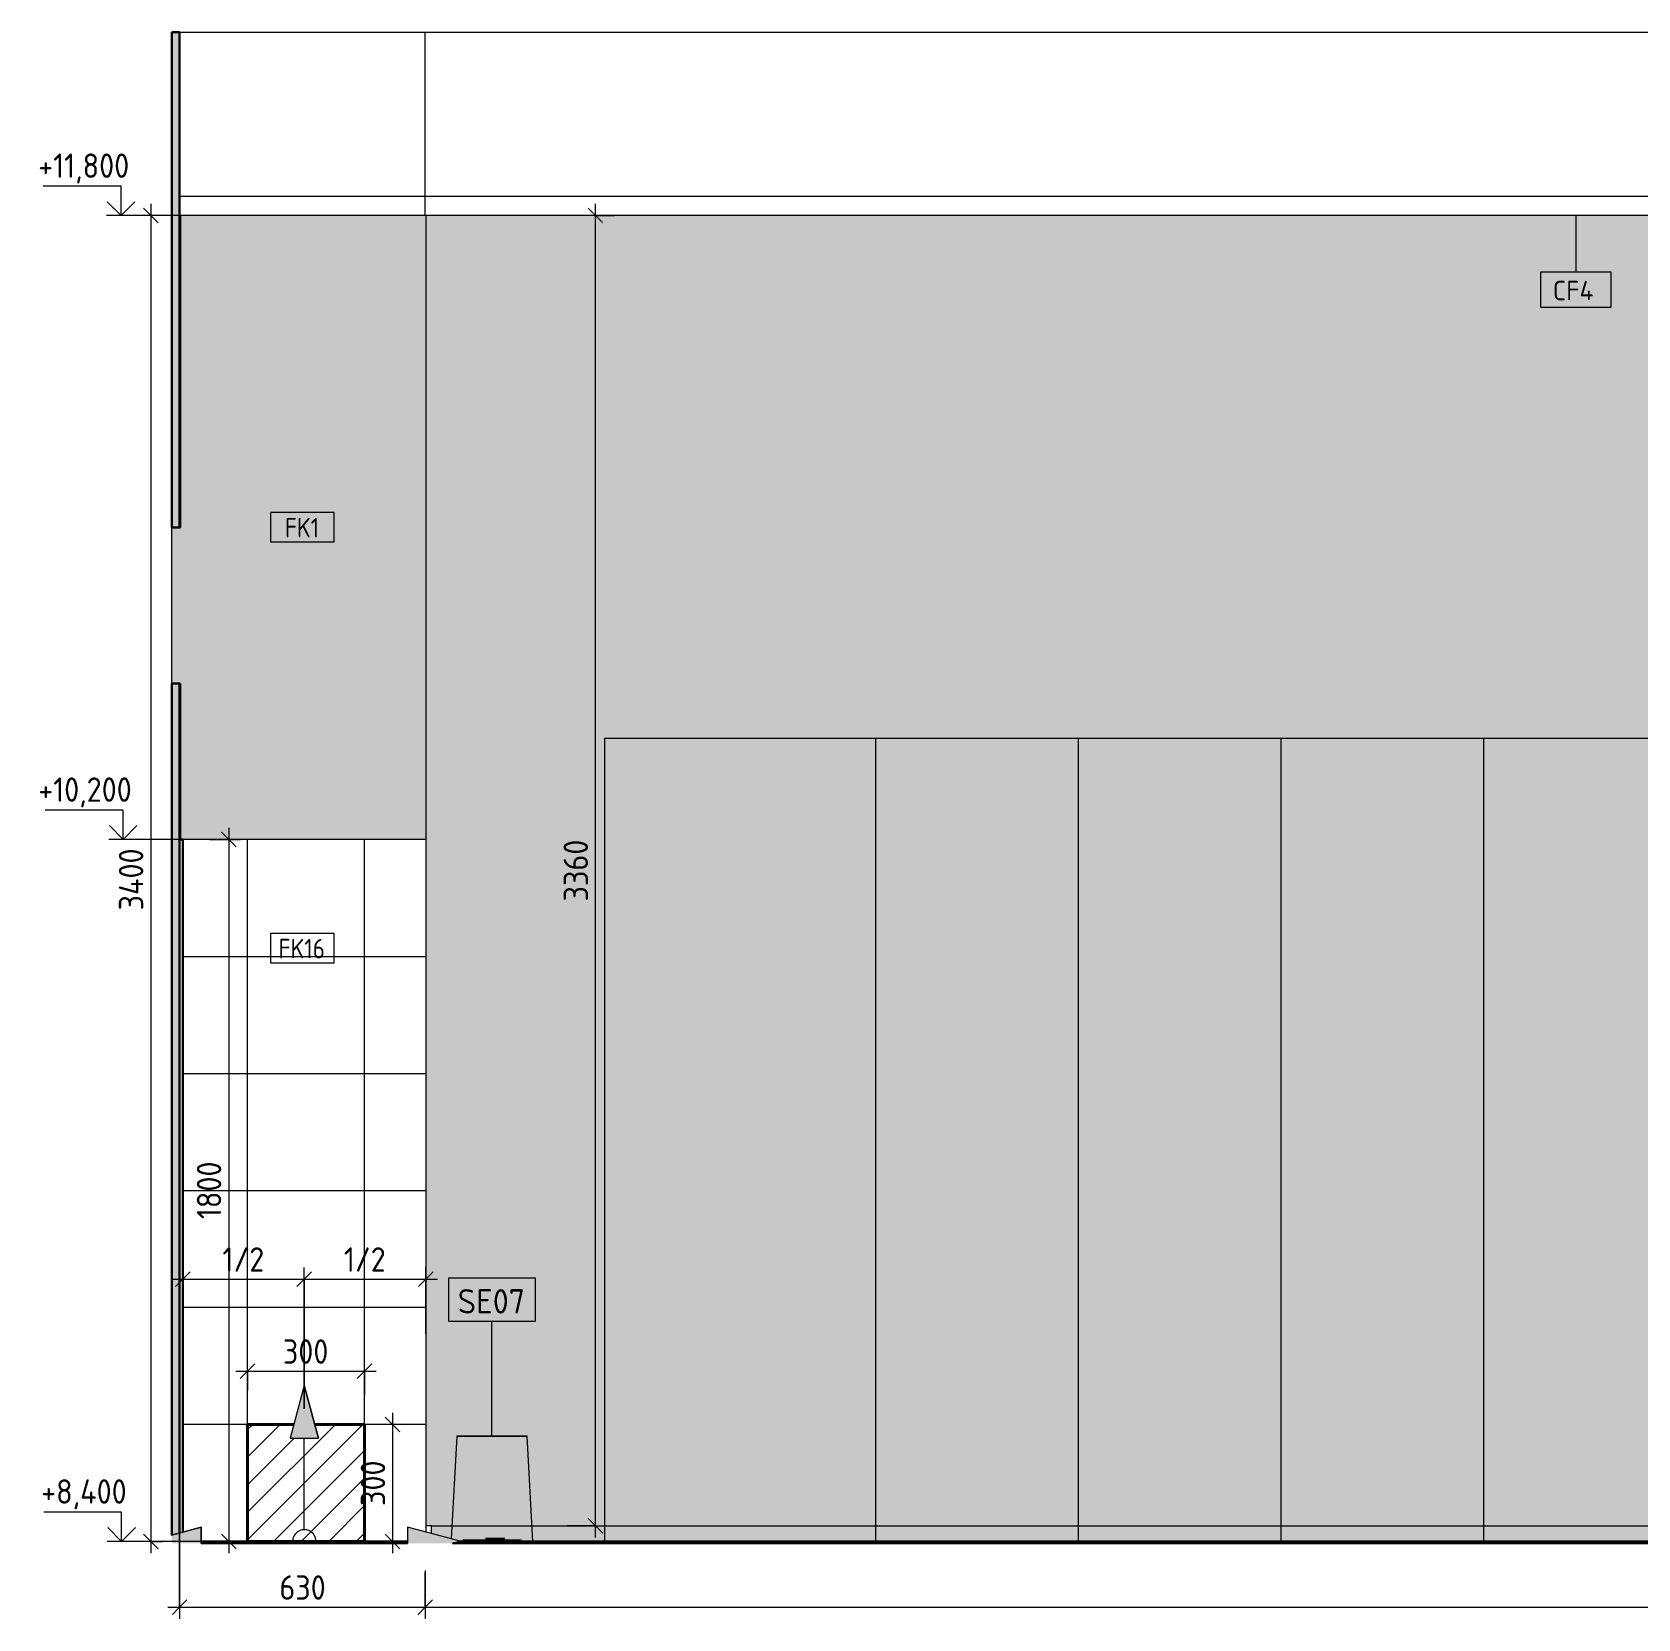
# Model space of a CAD drawing. Header units: millimetres. Extents: x 1401 to 56953, y -2645 to 12445.
# Drawn here: x 24298 to 28416, y 8201 to 12270 of the extents above; entities that cross this region are included whole.
import ezdxf

# ---------------------------------------------------------------- set-up
doc = ezdxf.new("R2010")
doc.units = ezdxf.units.MM
for name, color, linetype, lineweight in [('A-ANNO-DIMS', 7, 'Continuous', 9), ('A-ANNO-DIMS-25', 7, 'Continuous', 9), ('A-CLNG-IDEN', 7, 'Continuous', 9), ('A-DETL', 7, 'Continuous', 9), ('A-DETL-2', 7, 'Continuous', 40), ('A-DETL-GENF', 7, 'Continuous', 9), ('A-FLOR', 7, 'Continuous', 9), ('A-GENM', 7, 'Continuous', 9), ('A-WALL-IDEN', 7, 'Continuous', 9), ('A-WALL-PATT', 7, 'Continuous', 9), ('G-ANNO-DIMS', 7, 'Continuous', 9), ('G-ANNO-DIMS-1', 7, 'Continuous', 20), ('I-WALL', 7, 'Continuous', 9), ('P-SANR-FIXT', 7, 'Continuous', 9), ('P-SANR-FIXT-IDEN', 7, 'Continuous', 9)]:
    doc.layers.add(name, color=color, linetype=linetype, lineweight=lineweight)
for name, color, linetype, lineweight, true_color in [('A-DETL-GENF-2', 7, 'Continuous', 9, 0xe0e0e0), ('A-FLOR-FNSH-1', 7, 'Continuous', 30, 0x3c3c3c), ('A-WALL-4', 7, 'Continuous', 30, 0x3c3c3c), ('A-WALL-FNSH-3', 7, 'Continuous', 30, 0x3c3c3c), ('I-FURN-10', 7, 'Continuous', 9, 0xc0c0c0), ('I-WALL-1', 7, 'Continuous', 9, 0x787878)]:
    doc.layers.add(name, color=color, linetype=linetype, lineweight=lineweight, true_color=true_color)
doc.layers.add('I-FURN-15', color=7, linetype='Continuous', lineweight=9, true_color=0x7f7f7f, transparency=0.7)
doc.layers.add('P-SANR-FIXT-2', color=7, linetype='Continuous', lineweight=9, transparency=0.7)
doc.styles.add('GOST Common_1', font='GOST_Common.ttf', dxfattribs={"height": 50})
doc.styles.add('GOST Common_2', font='GOST_Common.ttf', dxfattribs={"width": 0.9, "height": 50})
doc.styles.add('GOST Common_3', font='GOST_Common.ttf', dxfattribs={"height": 62.5})
doc.styles.add('ISOCPEUR_2', font='isocpeur.ttf', dxfattribs={"width": 0.9, "height": 62.5})
doc.dimstyles.new('ISO-2_5_0_9К_БОЛЬШОЙ_1', dxfattribs={"dimscale": 304.8, "dimtxt": 62.248823, "dimasz": 0.123031, "dimexe": 0.098425, "dimexo": 0.246063, "dimgap": 0, "dimtad": 1, "dimdec": 0, "dimrnd": 10, "dimzin": 0, "dimdsep": 46, "dimtxsty": 'ISOCPEUR_2', "dimblk1": 'OBLIQUE', "dimblk2": 'OBLIQUE', "dimsah": 1, "dimcen": 0.09, "dimdle": 0.098425, "dimazin": 0, "dimtfac": 1, "dimtdec": 4, "dimtix": 1, "dimtmove": 0, "dimatfit": 3, "dimfxl": 1, "dimtvp": 1, "dimtolj": 1, "dimtzin": 0, "dimarcsym": 2})
pattern_1 = [(90, (25150.03, 8400), (-300, 2e-14), []), (180, (25150.03, 8400), (-4e-14, -300), [])]

# ---------------------------------------------------------------- blocks, each defined once
blk = doc.blocks.new('Плинтус - Плинтус темный _ст_школа_-32861799-Развертка 01-2')
at = {"layer": 'A-GENM'}
h = blk.add_hatch(color=256, dxfattribs=at)
h.paths.add_polyline_path([(-6774, 8400), (-6590, 8400), (-6590, 8440), (-6776.3, 8440), (-6775.3, 8422.4)])
h.paths.add_polyline_path([(-6983.6, 8406.5), (-6981.7, 8440), (-7034, 8440), (-7034, 8419.9), (-6984, 8406.6)])
for p, q in [((-7034, 8440), (-6981.7, 8440)), ((-6981.7, 8440), (-6944, 8440)), ((-6943.7, 8440), (-6941.9, 8440)), ((-6941.8, 8440), (-6879, 8440)), ((-6879, 8440), (-6816.2, 8440)), ((-6815.9, 8440), (-6814, 8440)), ((-6814, 8440), (-6776.3, 8440)), ((-6776.3, 8440), (-6590, 8440)), ((-6590, 8440), (-536, 8440))]:
    blk.add_line(p, q, dxfattribs=at)
blk = doc.blocks.new('Плинтус - Плинтус темный _ст_школа_-33412855-Развертка 01-2')
at = {"layer": 'A-GENM'}
for p, q in [((-7034, 8440), (-7049, 8440)), ((-7034, 8419.9), (-7034, 8440))]:
    blk.add_line(p, q, dxfattribs=at)
blk = doc.blocks.new('мусорная корзина - Round_ Metal-30590745-Развертка 01-2')
at = {"layer": 'P-SANR-FIXT-2'}
for points in [[(-6975.9, 8440), (-6944, 8440), (-6944, 8670), (-6969, 8670), (-6980.8, 8455.4), (-6981.7, 8440), (-6976.2, 8440)], [(-6944, 8440), (-6879, 8440), (-6879, 8670), (-6944, 8670), (-6944, 8455.4)], [(-6870.4, 8440), (-6814, 8440), (-6814, 8670), (-6879, 8670), (-6879, 8440), (-6876.9, 8440)], [(-6814, 8440), (-6776.3, 8440), (-6784.1, 8578.4), (-6789, 8670), (-6814, 8670), (-6814, 8455.4)], [(-6954, 8400), (-6954, 8403.2), (-6879, 8403.2), (-6879, 8407), (-6944, 8407), (-6944, 8440), (-6981.7, 8440), (-6983.6, 8406.5), (-6960.3, 8400.2), (-6960.3, 8400)], [(-6879, 8400), (-6879, 8400), (-6879, 8403.2), (-6954, 8403.2), (-6954, 8400), (-6895.4, 8400)], [(-6895.8, 8407), (-6879, 8407), (-6879, 8440), (-6944, 8440), (-6944, 8407), (-6901.8, 8407)], [(-6862.6, 8407), (-6814, 8407), (-6814, 8440), (-6879, 8440), (-6879, 8407), (-6863.2, 8407)], [(-6781.8, 8400), (-6774, 8400), (-6776.5, 8440), (-6814, 8440), (-6814, 8407), (-6879, 8406.9), (-6878.8, 8403.2), (-6804, 8403.2), (-6804, 8400), (-6784.1, 8400)], [(-6804.6, 8400), (-6804, 8400), (-6804, 8403.2), (-6879, 8403.2), (-6879, 8400), (-6804.8, 8400)]]:
    blk.add_hatch(color=256, dxfattribs=at).paths.add_polyline_path(points)
at = {"layer": 'P-SANR-FIXT'}
for p, q in [((-6969, 8670), (-6983.6, 8406.5)), ((-6944.2, 8670), (-6969, 8670)), ((-6969, 8670), (-6879, 8670)), ((-6936.9, 8670), (-6944.2, 8670)), ((-6909.8, 8670), (-6936.9, 8670)), ((-6894.6, 8670), (-6909.8, 8670)), ((-6879, 8670), (-6894.6, 8670)), ((-6879, 8670), (-6879, 8670)), ((-6879, 8670), (-6879, 8670)), ((-6863.4, 8670), (-6879, 8670)), ((-6879, 8670), (-6789, 8670)), ((-6821.1, 8670), (-6863.4, 8670)), ((-6813.8, 8670), (-6821.1, 8670)), ((-6789, 8670), (-6813.8, 8670)), ((-6774, 8400), (-6789, 8670)), ((-6954, 8403.2), (-6954, 8400)), ((-6951.4, 8403.2), (-6954, 8403.2)), ((-6954, 8403.2), (-6879, 8403.2)), ((-6944, 8403.2), (-6951.4, 8403.2)), ((-6932, 8403.2), (-6944, 8403.2)), ((-6916.5, 8403.2), (-6932, 8403.2)), ((-6879, 8403.2), (-6916.5, 8403.2)), ((-6879, 8407), (-6895.8, 8407)), ((-6895.8, 8407), (-6895.8, 8407)), ((-6895.8, 8407), (-6879, 8407)), ((-6879, 8407), (-6862.2, 8407)), ((-6862.2, 8407), (-6879, 8407)), ((-6841.5, 8403.2), (-6879, 8403.2)), ((-6879, 8403.2), (-6804, 8403.2)), ((-6862.2, 8407), (-6846.5, 8407)), ((-6846.5, 8407), (-6862.2, 8407)), ((-6846.4, 8407), (-6846.4, 8407)), ((-6814, 8403.2), (-6841.5, 8403.2)), ((-6804, 8403.2), (-6814, 8403.2)), ((-6804, 8400), (-6804, 8403.2))]:
    blk.add_line(p, q, dxfattribs=at)
blk = doc.blocks.new('шкаф 1_112 - шкаф 1_112-31117176-Развертка 01-2')
at = {"layer": 'I-FURN-15'}
for points in [[(-6590, 8440), (-5895, 8440), (-5895, 10460), (-6590, 10460), (-6590, 8608.6)], [(-5800.3, 8440), (-5375, 8440), (-5375, 10460), (-5895, 10460), (-5895, 8440)], [(-4855, 8440), (-4855, 10460), (-5375, 10460), (-5375, 8440)], [(-4335, 8440), (-4335, 10460), (-4855, 10460), (-4855, 8440)], [(-3900, 8440), (-3815, 8440), (-3815, 10460), (-4335, 10460), (-4335, 8440)], [(-3815, 8440), (-3295, 8440), (-3295, 10460), (-3815, 10460), (-3815, 9363.7)], [(-2775, 8440), (-2775, 10460), (-3295, 10460), (-3295, 8440), (-2949.9, 8440)], [(-2775, 8440), (-2255, 8440), (-2255, 10460), (-2775, 10460), (-2775, 8637)], [(-1999.8, 8440), (-1735, 8440), (-1735, 10460), (-2255, 10460), (-2255, 8440), (-2237.3, 8440)], [(-1524.8, 8440), (-1215, 8440), (-1215, 10460), (-1735, 10460), (-1735, 8440)], [(-520, 8400), (-520, 10460), (-1215, 10460), (-1215, 8440), (-521, 8440), (-521, 8400)], [(-5895, 8400), (-5895, 8440), (-6590, 8440), (-6590, 8400)], [(-5895, 8400), (-5375, 8400), (-5375, 8440), (-5895, 8440)], [(-4855, 8400), (-4855, 8440), (-5375, 8440), (-5375, 8400)], [(-4335, 8400), (-4335, 8440), (-4855, 8440), (-4855, 8400)], [(-4335, 8400), (-3815, 8400), (-3815, 8440), (-4335, 8440)], [(-3295, 8400), (-3295, 8440), (-3815, 8440), (-3815, 8400)], [(-3295, 8400), (-2775, 8400), (-2775, 8440), (-3295, 8440)], [(-2356.1, 8400), (-2255, 8400), (-2255, 8440), (-2775, 8440), (-2775, 8400), (-2415.5, 8400)], [(-1762.3, 8400), (-1735, 8400), (-1735, 8440), (-2255, 8440), (-2255, 8400), (-1881.1, 8400)], [(-1735, 8400), (-1215, 8400), (-1215, 8440), (-1735, 8440)], [(-1049.7, 8400), (-536, 8400), (-536, 8440), (-1215, 8440), (-1215, 8400)], [(-521, 8400), (-521, 8440), (-536, 8440), (-536, 8400)]]:
    blk.add_hatch(color=256, dxfattribs=at).paths.add_polyline_path(points)
at = {"layer": 'I-FURN-10'}
for p, q in [((-6590, 10460), (-5895, 10460)), ((-6590, 8400), (-6590, 10460)), ((-5895, 10460), (-5375, 10460)), ((-5895, 8400), (-5895, 10460)), ((-5895, 8400), (-5895, 10460)), ((-5375, 8400), (-5375, 10460)), ((-5375, 10460), (-4855, 10460)), ((-5375, 8400), (-5375, 10460)), ((-4855, 10460), (-4335, 10460)), ((-4855, 8400), (-4855, 10460)), ((-4855, 8400), (-4855, 10460)), ((-4335, 8400), (-4335, 10460)), ((-4335, 10460), (-3815, 10460)), ((-4335, 8400), (-4335, 10460)), ((-3815, 10460), (-3295, 10460)), ((-3815, 8400), (-3815, 10460)), ((-3815, 8400), (-3815, 10460)), ((-3295, 8400), (-3295, 10460)), ((-3295, 10460), (-2775, 10460)), ((-3295, 8400), (-3295, 10460)), ((-2775, 10460), (-2255, 10460)), ((-2775, 8400), (-2775, 10460)), ((-2775, 8400), (-2775, 10460)), ((-2255, 8400), (-2255, 10460)), ((-2255, 10460), (-1735, 10460)), ((-2255, 8400), (-2255, 10460)), ((-1735, 10460), (-1215, 10460)), ((-1735, 8400), (-1735, 10460)), ((-1735, 8400), (-1735, 10460)), ((-1215, 8400), (-1215, 10460)), ((-1215, 10460), (-520, 10460)), ((-1215, 8400), (-1215, 10460)), ((-520, 10460), (-520, 8400))]:
    blk.add_line(p, q, dxfattribs=at)
blk = doc.blocks.new('Начало раскладки_красным - Начало раскладки_красным-26110621-Развертка 01-2')
at = {"layer": 'A-DETL-GENF'}
for points in [[(-7396.7, 8664.7), (-7324.3, 8664.8), (-7360.6, 8800), (-7387.3, 8700)], [(-7700.5, 8394.8), (-7625.1, 8395), (-7625.1, 8436.1), (-7700.5, 8415.8), (-7700.5, 8395)], [(-6980.5, 8394.8), (-6960.3, 8400.2), (-7095.6, 8436.4), (-7095.6, 8394.8), (-6987.9, 8394.8)]]:
    blk.add_hatch(color=256, dxfattribs=at).paths.add_polyline_path(points)
for p, q in [((-7360.6, 8800), (-7396.7, 8664.7)), ((-7360.6, 8800), (-7396.7, 8664.7)), ((-7324.3, 8664.8), (-7360.6, 8800)), ((-7360.6, 8800), (-7324.3, 8664.8)), ((-7396.7, 8664.7), (-7324.3, 8664.8)), ((-7396.7, 8664.7), (-7324.3, 8664.8)), ((-7360.4, 8430), (-7360.5, 8664.8)), ((-7625.1, 8436.1), (-7700.5, 8415.8)), ((-7700.5, 8415.8), (-7625.1, 8436.1)), ((-7625.1, 8394.8), (-7625.1, 8436.1)), ((-7625.1, 8436.1), (-7625.1, 8394.8)), ((-6960.3, 8400.2), (-7095.6, 8436.4)), ((-7095.6, 8436.4), (-7095.6, 8394.8)), ((-6960.3, 8400.2), (-7095.6, 8436.4)), ((-7095.6, 8436.4), (-7095.6, 8394.8)), ((-7390.3, 8400), (-7625.1, 8399.8)), ((-7330.3, 8400), (-7095.6, 8400.2)), ((-6980.5, 8394.8), (-6960.3, 8400.2)), ((-6960.3, 8400.2), (-6980.5, 8394.8))]:
    blk.add_line(p, q, dxfattribs=at)
for start, end in [(0.0336, 189.9811), (349.721, 0.0336)]:
    blk.add_arc((-7360.3, 8400), 30, start, end, dxfattribs=at)
blk = doc.blocks.new('Высотные отметки - Стрелка_Верх-17668718-Развертка 01-2')
at = {"layer": 'G-ANNO-DIMS'}
for p, q in [((-7830.4, 11875), (-8030.4, 11875)), ((-7830.4, 11800), (-7830.4, 11875)), ((-7792.5, 11800), (-7867.5, 11800))]:
    blk.add_line(p, q, dxfattribs=at)
at = {"layer": 'G-ANNO-DIMS-1'}
for q in [(-7865.8, 11835.4), (-7795.1, 11835.4)]:
    blk.add_line((-7830.4, 11800), q, dxfattribs=at)
blk = doc.blocks.new('DIMBLOCK27-Развертка 01-2')
at = {"layer": 'A-ANNO-DIMS-25'}
for p, q in [((24676, 10125), (24676, 8201.2)), ((24676, 8231.2), (24676, 10125)), ((25306, 8325), (25306, 8201.2)), ((25306, 8231.2), (25306, 8320)), ((24646, 8231.2), (25306, 8231.2))]:
    blk.add_line(p, q, dxfattribs=at)
at = {"layer": 'A-ANNO-DIMS-25', "lineweight": 20}
for p, q in [((24676, 8231.2), (24694.8, 8250)), ((25306, 8231.2), (25324.8, 8250)), ((24676, 8231.2), (24657.3, 8212.5)), ((25306, 8231.2), (25287.3, 8212.5))]:
    blk.add_line(p, q, dxfattribs=at)
at = {"layer": 'A-ANNO-DIMS-25', "color": 0, "insert": (24931.8, 8312.9), "char_height": 62.5, "width": 142.215, "attachment_point": 1, "line_spacing_factor": 1.149209, "style": 'ISOCPEUR_2'}
blk.add_mtext('630', dxfattribs=at)
blk = doc.blocks.new('_Oblique')
at = {"color": 0, "linetype": 'ByBlock', "lineweight": -2}
blk.add_line((-0.5, -0.5), (0.5, 0.5), dxfattribs=at)
blk = doc.blocks.new('DIMBLOCK28-Развертка 01-2')
at = {"layer": 'A-ANNO-DIMS-25'}
for p, q in [((25306, 8325), (25306, 8201.2)), ((25306, 8231.2), (25306, 8320)), ((31836, 8325), (31836, 8201.2)), ((31836, 8231.2), (31836, 8320)), ((25306, 8231.2), (31866, 8231.2))]:
    blk.add_line(p, q, dxfattribs=at)
at = {"layer": 'A-ANNO-DIMS-25', "lineweight": 20}
for p, q in [((25306, 8231.2), (25324.8, 8250)), ((31836, 8231.2), (31854.8, 8250)), ((25306, 8231.2), (25287.3, 8212.5)), ((31836, 8231.2), (31817.3, 8212.5))]:
    blk.add_line(p, q, dxfattribs=at)
at = {"layer": 'A-ANNO-DIMS-25', "color": 0, "insert": (28492, 8312.9), "char_height": 62.5, "width": 189.619, "attachment_point": 1, "line_spacing_factor": 1.149209, "style": 'ISOCPEUR_2'}
blk.add_mtext('6530', dxfattribs=at)
blk = doc.blocks.new('М_потолков - Марка_ Имя типа-25382930-Развертка 01-2')
at = {"layer": 'A-CLNG-IDEN'}
for p, q in [((-4008.9, 11654.8), (-4190.1, 11654.8)), ((-4190.1, 11654.8), (-4190.1, 11565.3)), ((-4008.9, 11565.3), (-4008.9, 11654.8)), ((-4190.1, 11565.3), (-4008.9, 11565.3))]:
    blk.add_line(p, q, dxfattribs=at)
blk = doc.blocks.new('DIMBLOCK29-Развертка 01-2')
at = {"layer": 'A-ANNO-DIMS-25'}
for p, q in [((25742.5, 8410), (25742.5, 11830)), ((25790.9, 11800), (25712.5, 11800)), ((25742.5, 11800), (25790.9, 11800)), ((25670.5, 8440), (25772.5, 8440)), ((25742.5, 8440), (25670.5, 8440))]:
    blk.add_line(p, q, dxfattribs=at)
at = {"layer": 'A-ANNO-DIMS-25', "lineweight": 20}
for p, q in [((25742.5, 11800), (25723.7, 11818.8)), ((25742.5, 11800), (25761.2, 11781.2)), ((25742.5, 8440), (25723.7, 8458.8)), ((25742.5, 8440), (25761.2, 8421.3))]:
    blk.add_line(p, q, dxfattribs=at)
at = {"layer": 'A-ANNO-DIMS-25', "color": 0, "insert": (25660.8, 10041), "char_height": 62.5, "width": 189.619, "attachment_point": 1, "rotation": 90, "line_spacing_factor": 1.149209, "style": 'ISOCPEUR_2'}
blk.add_mtext('3360', dxfattribs=at)
blk = doc.blocks.new('М_сантехническая_рамка1 - В рамке-30590747-Развертка 01-2')
at = {"layer": 'P-SANR-FIXT-IDEN'}
for p, q in [((-6767.3, 9075.1), (-6990.7, 9075.1)), ((-6990.7, 9075.1), (-6990.7, 8964.7)), ((-6767.3, 8964.7), (-6767.3, 9075.1)), ((-6990.7, 8964.7), (-6767.3, 8964.7))]:
    blk.add_line(p, q, dxfattribs=at)
blk = doc.blocks.new('DIMBLOCK32-Развертка 01-2')
at = {"layer": 'A-ANNO-DIMS-25'}
for p, q in [((25225, 8700), (25192.2, 8700)), ((25222.2, 8730), (25222.2, 8370)), ((25222.2, 8700), (25225, 8700)), ((25173.7, 8400), (25252.2, 8400)), ((25222.2, 8400), (25173.7, 8400))]:
    blk.add_line(p, q, dxfattribs=at)
at = {"layer": 'A-ANNO-DIMS-25', "lineweight": 20}
for p, q in [((25222.2, 8700), (25203.4, 8718.8)), ((25222.2, 8700), (25240.9, 8681.2)), ((25222.2, 8400), (25203.4, 8418.7)), ((25222.2, 8400), (25240.9, 8381.2))]:
    blk.add_line(p, q, dxfattribs=at)
at = {"layer": 'A-ANNO-DIMS-25', "color": 0, "insert": (25140.5, 8490.7), "char_height": 62.5, "width": 142.215, "attachment_point": 1, "rotation": 90, "line_spacing_factor": 1.149209, "style": 'ISOCPEUR_2'}
blk.add_mtext('300', dxfattribs=at)
blk = doc.blocks.new('DIMBLOCK33-Развертка 01-2')
at = {"layer": 'A-ANNO-DIMS-25'}
for p, q in [((24850, 8787.9), (24850, 8866.4)), ((25150, 8775), (25150, 8866.4)), ((24820, 8836.4), (25180, 8836.4)), ((24850, 8836.4), (24850, 8787.9)), ((25150, 8836.4), (25150, 8775))]:
    blk.add_line(p, q, dxfattribs=at)
at = {"layer": 'A-ANNO-DIMS-25', "lineweight": 20}
for p, q in [((24850, 8836.4), (24868.8, 8855.1)), ((25150, 8836.4), (25168.8, 8855.1)), ((24850, 8836.4), (24831.3, 8817.6)), ((25150, 8836.4), (25131.3, 8817.6))]:
    blk.add_line(p, q, dxfattribs=at)
at = {"layer": 'A-ANNO-DIMS-25', "color": 0, "insert": (24940.8, 8918), "char_height": 62.5, "width": 142.215, "attachment_point": 1, "line_spacing_factor": 1.149209, "style": 'ISOCPEUR_2'}
blk.add_mtext('300', dxfattribs=at)
blk = doc.blocks.new('DIMBLOCK34-Развертка 01-2')
at = {"layer": 'A-ANNO-DIMS-25', "lineweight": 20}
for p, q in [((24801.9, 10200), (24783.1, 10218.8)), ((24801.9, 10200), (24820.6, 10181.2)), ((24801.9, 8400), (24783.1, 8418.7)), ((24801.9, 8400), (24820.6, 8381.2))]:
    blk.add_line(p, q, dxfattribs=at)
at = {"layer": 'A-ANNO-DIMS-25'}
for p, q in [((24801.9, 10230), (24801.9, 8370)), ((24753.4, 10200), (24831.9, 10200)), ((24801.9, 10200), (24753.4, 10200)), ((24753.4, 8400), (24831.9, 8400)), ((24801.9, 8400), (24753.4, 8400))]:
    blk.add_line(p, q, dxfattribs=at)
at = {"layer": 'A-ANNO-DIMS-25', "color": 0, "insert": (24720.2, 9226.4), "char_height": 62.5, "width": 176.691, "attachment_point": 1, "rotation": 90, "line_spacing_factor": 1.149209, "style": 'ISOCPEUR_2'}
blk.add_mtext('1800', dxfattribs=at)
blk = doc.blocks.new('М_стена_0001 - Типоразмер_без рамки-25382661-Развертка 01-2')
at = {"layer": 'A-WALL-IDEN'}
for p, q in [((-3704.1, 10138.1), (-3867.3, 10138.1)), ((-3867.3, 10138.1), (-3867.3, 10063.1)), ((-3704.1, 10063.1), (-3704.1, 10138.1)), ((-3867.3, 10063.1), (-3704.1, 10063.1))]:
    blk.add_line(p, q, dxfattribs=at)
blk = doc.blocks.new('DIMBLOCK35-Развертка 01-2')
at = {"layer": 'A-ANNO-DIMS-25'}
for p, q in [((24601.9, 11830), (24601.9, 8370)), ((24602, 11800), (24571.9, 11800)), ((24601.9, 11800), (24581, 11800)), ((24601.9, 8400), (24581, 8400)), ((24600.5, 8400), (24631.9, 8400))]:
    blk.add_line(p, q, dxfattribs=at)
at = {"layer": 'A-ANNO-DIMS-25', "lineweight": 20}
for p, q in [((24601.9, 11800), (24583.1, 11818.8)), ((24601.9, 11800), (24620.6, 11781.2)), ((24601.9, 8400), (24583.1, 8418.7)), ((24601.9, 8400), (24620.6, 8381.2))]:
    blk.add_line(p, q, dxfattribs=at)
at = {"layer": 'A-ANNO-DIMS-25', "color": 0, "insert": (24520.2, 10018), "char_height": 62.5, "width": 196.802, "attachment_point": 1, "rotation": 90, "line_spacing_factor": 1.149209, "style": 'ISOCPEUR_2'}
blk.add_mtext('3400', dxfattribs=at)
blk = doc.blocks.new('DIMBLOCK36-Развертка 01-2')
at = {"layer": 'A-ANNO-DIMS-25'}
for p, q in [((24684, 9024), (24684, 9102.5)), ((24995.5, 8739.8), (24995.5, 9102.5)), ((24654, 9072.5), (24995.5, 9072.5)), ((24684, 9072.5), (24684, 9024)), ((24995.5, 9072.5), (24995.5, 8739.8))]:
    blk.add_line(p, q, dxfattribs=at)
at = {"layer": 'A-ANNO-DIMS-25', "lineweight": 20}
for p, q in [((24684, 9072.5), (24665.3, 9053.7)), ((24684, 9072.5), (24702.8, 9091.2)), ((24995.5, 9072.5), (24976.8, 9053.7)), ((24995.5, 9072.5), (25014.3, 9091.2))]:
    blk.add_line(p, q, dxfattribs=at)
at = {"layer": 'A-ANNO-DIMS-25', "color": 0, "insert": (24785.9, 9154.1), "char_height": 62.5, "width": 129.286, "attachment_point": 1, "line_spacing_factor": 1.149209, "style": 'ISOCPEUR_2'}
blk.add_mtext('1/2', dxfattribs=at)
blk = doc.blocks.new('DIMBLOCK37-Развертка 01-2')
at = {"layer": 'A-ANNO-DIMS-25'}
for p, q in [((24995.5, 8739.8), (24995.5, 9102.5)), ((25307, 8932.2), (25307, 9102.5)), ((24995.5, 9072.5), (25337, 9072.5)), ((24995.5, 9072.5), (24995.5, 8739.8)), ((25307, 9072.5), (25307, 8932.2))]:
    blk.add_line(p, q, dxfattribs=at)
at = {"layer": 'A-ANNO-DIMS-25', "lineweight": 20}
for p, q in [((24995.5, 9072.5), (24976.8, 9053.7)), ((24995.5, 9072.5), (25014.3, 9091.2)), ((25307, 9072.5), (25288.3, 9053.7)), ((25307, 9072.5), (25325.8, 9091.2))]:
    blk.add_line(p, q, dxfattribs=at)
at = {"layer": 'A-ANNO-DIMS-25', "color": 0, "insert": (25097.4, 9154.1), "char_height": 62.5, "width": 129.286, "attachment_point": 1, "line_spacing_factor": 1.149209, "style": 'ISOCPEUR_2'}
blk.add_mtext('1/2', dxfattribs=at)

msp = doc.modelspace()

# ---------------------------------------------------------------- hatches: boundary and pattern name
at = {"layer": 'A-DETL-GENF-2'}
h = msp.add_hatch(dxfattribs=at)
h.set_pattern_fill('FP_15', color=256, style=0, pattern_type=2)
h.set_pattern_definition([(45, (32356.033, 0), (-35.35534, 35.35534), [])])
h.paths.add_polyline_path([(24893.0684, 8400), (25150.0329, 8400), (25150.0329, 8700), (25022.3113, 8700), (25031.7675, 8664.7916), (24959.2982, 8664.7491), (24968.7215, 8700), (24850.0329, 8700), (24850.0329, 8400)])
at = {"layer": 'A-WALL-PATT'}
for points in [[(24684.0329, 10200), (25306.0329, 10200), (25306.0329, 11800), (24677.0329, 11800), (24677.0329, 11000), (24676.0329, 11000), (24676.0329, 10600), (24677.0329, 10600), (24677.0329, 10200)], [(25306.5623, 10200), (25307.0329, 10200), (25307.0329, 11800), (25306.0329, 11800), (25306.0329, 10200)], [(24676.0329, 10600), (24676.0329, 11000), (24656.0329, 11000), (24656.0329, 10600)]]:
    msp.add_hatch(color=256, dxfattribs=at).paths.add_polyline_path(points)
h = msp.add_hatch(color=256, dxfattribs=at)
h.paths.add_polyline_path([(25322.0329, 8440), (25374.3442, 8440), (25382.0047, 8576.4908), (25387.0329, 8670), (25567.0329, 8670), (25578.8329, 8455.3802), (25579.7216, 8440), (25766.0329, 8440), (25766.0329, 10460), (31835.0329, 10460), (31835.0329, 11800), (25307.0329, 11800), (25307.0329, 8440)])
h.paths.add_polyline_path([(31397.2031, 10559), (31315.2031, 10559), (31315.2031, 10641), (31397.2031, 10641), (31397.2031, 10574.8153)])
h.paths.add_polyline_path([(31365.7031, 10597.5), (31366.9531, 10597.8349), (31367.8682, 10598.75), (31368.2031, 10600), (31367.8682, 10601.25), (31366.9531, 10602.1651), (31365.7031, 10602.5), (31364.4531, 10602.1651), (31363.5381, 10601.25), (31363.2031, 10600), (31363.5381, 10598.75), (31364.4531, 10597.8349), (31365.0561, 10597.5852)])
h.paths.add_polyline_path([(31346.7031, 10597.5), (31347.9531, 10597.8349), (31348.8682, 10598.75), (31349.2031, 10600), (31348.8682, 10601.25), (31347.9531, 10602.1651), (31346.7031, 10602.5), (31345.4531, 10602.1651), (31344.5381, 10601.25), (31344.2031, 10600), (31344.5381, 10598.75), (31345.4531, 10597.8349), (31346.0561, 10597.5852)])
h = msp.add_hatch(dxfattribs=at)
h.set_pattern_fill('FP_14', color=256, style=0, pattern_type=2)
h.set_pattern_definition(pattern_1)
h.paths.add_polyline_path([(24774.3043, 8400), (24850.0329, 8400), (24850.0329, 8700), (24968.7215, 8700), (24995.4536, 8799.9999), (25022.3113, 8700), (25150.0329, 8700), (25150.0329, 8400), (25260.4586, 8400), (25260.4372, 8436.3899), (25306.0329, 8424.2012), (25306.0329, 10200), (24684.0329, 10200), (24684.0329, 8423.4929), (24730.8965, 8436.0794), (24730.939, 8400)])
h = msp.add_hatch(dxfattribs=at)
h.set_pattern_fill('FP_14', color=256, style=0, pattern_type=2)
h.set_pattern_definition(pattern_1)
h.paths.add_polyline_path([(25307.0329, 8423.9339), (25307.0329, 10200), (25306.0329, 10200), (25306.04, 8424.1993)])
at = {"layer": 'I-WALL'}
msp.add_hatch(color=256, dxfattribs=at).paths.add_polyline_path([(24655.5403, 10600), (24656.0329, 10600), (24656.0329, 11000), (24655.5403, 11000), (24655.5403, 10817.0365)])
at = {"layer": 'I-WALL-1'}
h = msp.add_hatch(dxfattribs=at)
h.set_pattern_fill('FP_13', color=256, style=0, pattern_type=2)
h.set_pattern_definition([(0, (32356.033, 0), (30.48, 7.62), [2.515, -20.345, 2.515, -20.345, -121.92]), (0, (32356.033, 0), (30.48, 7.62), [-45.72, 2.515, -43.205, 2.515, -20.345, -53.34]), (0, (32356.033, 0), (30.48, 7.62), [-114.3, 2.515, -12.725, 2.515, -35.585]), (120, (32367.463, 3.81), (-21.8391136, 22.5864543), [2.515, -20.345, 2.515, -20.345, -121.92]), (120, (32367.463, 3.81), (-21.8391136, 22.5864543), [-45.72, 2.515, -43.205, 2.515, -20.345, -53.34]), (120, (32367.463, 3.81), (-21.8391136, 22.5864543), [-114.3, 2.515, -12.725, 2.515, -35.585]), (240, (32371.273, 19.05), (-8.6408864, -30.2064543), [2.515, -20.345, 2.515, -20.345, -121.92]), (240, (32371.273, 19.05), (-8.6408864, -30.2064543), [-45.72, 2.515, -43.205, 2.515, -20.345, -53.34]), (240, (32371.273, 19.05), (-8.6408864, -30.2064543), [-114.3, 2.515, -12.725, 2.515, -35.585])])
h.paths.add_polyline_path([(24656.0329, 8415.9727), (24676.0329, 8421.3442), (24676.0329, 10600), (24656.0329, 10600), (24656.0329, 8436.0794)])
h.paths.add_polyline_path([(24656.0329, 11000), (24676.0329, 11000), (24676.0329, 12270), (24656.0329, 12270), (24656.0329, 11301.4788)])

# ---------------------------------------------------------------- linework, layer by layer
at = {"layer": 'A-CLNG-IDEN'}
msp.add_line((28256.5329, 11800), (28256.5329, 11654.7783), dxfattribs=at)
at = {"layer": 'A-DETL'}
msp.add_line((24677.0329, 11850), (31835.0329, 11850), dxfattribs=at)
at = {"layer": 'A-DETL-2'}
for p, q in [((24968.7215, 8700), (24850.0329, 8700)), ((24850.0329, 8700), (24850.0329, 8400)), ((25150.0329, 8700), (25022.3113, 8700)), ((25150.0329, 8400), (25150.0329, 8700)), ((24850.0329, 8400), (25150.0329, 8400))]:
    msp.add_line(p, q, dxfattribs=at)
at = {"layer": 'A-FLOR'}
msp.add_line((24655.5403, 12270), (31836.0329, 12270), dxfattribs=at)
at = {"layer": 'A-FLOR-FNSH-1'}
for p, q in [((25260.4586, 8400), (24730.9177, 8400)), ((24730.9206, 8395), (25260.4615, 8395)), ((25376.1982, 8395), (32220.5329, 8395)), ((32220.5329, 8400), (25394.8148, 8400))]:
    msp.add_line(p, q, dxfattribs=at)
at = {"layer": 'A-WALL-4'}
for p, q in [((24676.0329, 12270), (24656.0329, 12270)), ((24656.0329, 12270), (24656.0329, 11000)), ((24676.0329, 11800), (24676.0329, 12270)), ((24656.0329, 11000), (24676.0329, 11000)), ((24676.0329, 10600), (24656.0329, 10600)), ((24656.0329, 10600), (24656.0329, 8415.9727)), ((24676.0329, 8421.3442), (24676.0329, 10600))]:
    msp.add_line(p, q, dxfattribs=at)
at = {"layer": 'A-WALL-FNSH-3'}
for p, q in [((24676.0329, 11800), (24676.0329, 11000)), ((24677.0329, 11800), (24676.0329, 11800)), ((24677.0329, 11000), (24677.0329, 11800)), ((24676.0329, 11000), (24677.0329, 11000)), ((24677.0329, 10600), (24676.0329, 10600)), ((24677.0329, 10200), (24677.0329, 10600)), ((24684.0329, 10200), (24676.0329, 10200)), ((24684.0329, 8423.4929), (24684.0329, 10200))]:
    msp.add_line(p, q, dxfattribs=at)
at = {"layer": 'G-ANNO-DIMS'}
for p, q in [((24799.5645, 11800), (24525.6132, 11800)), ((24775.5853, 10200), (24531.0979, 10200)), ((24667.5846, 8400), (24527.2554, 8400)), ((24874.7907, 8400), (24667.5846, 8400))]:
    msp.add_line(p, q, dxfattribs=at)
at = {"layer": 'I-WALL'}
for p, q in [((24656.0329, 10600), (24656.0329, 12270.3634)), ((25306.0329, 11800), (25306.0329, 12270)), ((31836.0329, 11800), (24677.0329, 11800)), ((25307.0329, 11800), (25307.0329, 8423.9339)), ((24655.5403, 11000), (24656.0329, 11000)), ((24656.0329, 10600), (24655.5403, 10600)), ((25307.0329, 10200), (24684.0329, 10200))]:
    msp.add_line(p, q, dxfattribs=at)
at = {"layer": 'P-SANR-FIXT-IDEN'}
msp.add_line((25477.0329, 8670), (25477.0329, 8964.6818), dxfattribs=at)

# ---------------------------------------------------------------- block references
at = {"layer": 'A-CLNG-IDEN'}
msp.add_blockref('М_потолков - Марка_ Имя типа-25382930-Развертка 01-2', (32356.0329, 0), dxfattribs=at)
at = {"layer": 'A-DETL-GENF'}
msp.add_blockref('Начало раскладки_красным - Начало раскладки_красным-26110621-Развертка 01-2', (32356.0329, 0), dxfattribs=at)
at = {"layer": 'A-GENM'}
for name in ['Плинтус - Плинтус темный _ст_школа_-33412855-Развертка 01-2', 'Плинтус - Плинтус темный _ст_школа_-32861799-Развертка 01-2']:
    msp.add_blockref(name, (32356.0329, 0), dxfattribs=at)
at = {"layer": 'A-WALL-IDEN'}
for p in [(28776.5329, 900), (28776.5329, -179.3734)]:
    msp.add_blockref('М_стена_0001 - Типоразмер_без рамки-25382661-Развертка 01-2', p, dxfattribs=at)
at = {"layer": 'G-ANNO-DIMS'}
for p in [(32356.0329, 0), (32361.5175, -1600), (32357.675, -3400)]:
    msp.add_blockref('Высотные отметки - Стрелка_Верх-17668718-Развертка 01-2', p, dxfattribs=at)
at = {"layer": 'I-FURN-10'}
msp.add_blockref('шкаф 1_112 - шкаф 1_112-31117176-Развертка 01-2', (32356.0329, 0), dxfattribs=at)
at = {"layer": 'P-SANR-FIXT'}
msp.add_blockref('мусорная корзина - Round_ Metal-30590745-Развертка 01-2', (32356.0329, 0), dxfattribs=at)
at = {"layer": 'P-SANR-FIXT-IDEN'}
msp.add_blockref('М_сантехническая_рамка1 - В рамке-30590747-Развертка 01-2', (32356.0329, 0), dxfattribs=at)

# ---------------------------------------------------------------- texts
at = {"layer": 'A-CLNG-IDEN', "insert": (28197.5808, 11632.6053), "char_height": 50, "width": 138.291094, "attachment_point": 1, "style": 'GOST Common_1'}
msp.add_mtext('CF4', dxfattribs=at)
at = {"layer": 'A-WALL-IDEN', "char_height": 50, "attachment_point": 1, "style": 'GOST Common_2'}
for s, insert, width in [('FK1', (24945.973, 11024.5068), 111.835406), ('FK16', (24929.6605, 9945.1334), 151.518937)]:
    msp.add_mtext(s, dxfattribs=dict(at, insert=insert, width=width))
at = {"layer": 'P-SANR-FIXT-IDEN', "insert": (25389.2166, 9046.83), "char_height": 62.5, "width": 222.468281, "attachment_point": 1, "style": 'GOST Common_3'}
msp.add_mtext('SE07', dxfattribs=at)

# ---------------------------------------------------------------- dimensions: what is measured, and where the dimension line sits
at = {"layer": 'A-ANNO-DIMS'}
for base, p1, p2, override, picture, middle in [((25742.4663, 11800), (25595.5149, 8440), (25715.9498, 11800), {"dimpost": '<>', "dimfxl": 3362.157724}, 'DIMBLOCK29-Развертка 01-2', (25711.2163, 10120)), ((24801.8591, 8400), (24828.3756, 10200), (24828.3756, 8400), {"dimpost": '<>', "dimfxl": 1800}, 'DIMBLOCK34-Развертка 01-2', (24770.6091, 9300)), ((25222.1772, 8400), (25150.0329, 8700), (25248.6937, 8400), {"dimpost": '<>', "dimfxl": 315.806831}, 'DIMBLOCK32-Развертка 01-2', (25190.9272, 8550))]:
    dim = msp.add_linear_dim(base=base, p1=p1, p2=p2, angle=90, dimstyle='ISO-2_5_0_9К_БОЛЬШОЙ_1', override=override, dxfattribs=at)
    dim.commit()
    dim.dimension.update_dxf_attribs({"geometry": picture, "text_midpoint": middle})
for base, p1, p2, override, picture, middle in [((25306.0329, 8231.2364), (24676.0329, 10200), (25306.0329, 8400), {"dimpost": '<>', "dimfxl": 1907.065809}, 'DIMBLOCK27-Развертка 01-2', (24991.0329, 8262.4864)), ((25150.0329, 8836.3663), (24850.0329, 8862.8828), (25150.0329, 8700), {"dimpost": '<>', "dimfxl": 341.366078}, 'DIMBLOCK33-Развертка 01-2', (25000.0329, 8867.6163)), ((31836.0329, 8231.2364), (25306.0329, 8400), (31836.0329, 8400), {"dimpost": '<>', "dimfxl": 6530.000005}, 'DIMBLOCK28-Развертка 01-2', (28571.0329, 8262.4864))]:
    dim = msp.add_linear_dim(base=base, p1=p1, p2=p2, dimstyle='ISO-2_5_0_9К_БОЛЬШОЙ_1', override=override, dxfattribs=at)
    dim.commit()
    dim.dimension.update_dxf_attribs({"geometry": picture, "text_midpoint": middle})
for base, p1, p2, override, picture, middle in [((24995.5329, 9072.4784), (24684.0329, 9098.9949), (24995.5329, 8664.7703), {"dimpost": '<>', "dimfxl": 534.399857}, 'DIMBLOCK36-Развертка 01-2', (24839.7829, 9103.7284)), ((25307.0329, 9072.4784), (24995.5329, 8664.7703), (25307.0329, 8857.2339), {"dimpost": '<>', "dimfxl": 366.161797}, 'DIMBLOCK37-Развертка 01-2', (25151.2829, 9103.7284))]:
    dim = msp.add_linear_dim(base=base, p1=p1, p2=p2, text='1/2', dimstyle='ISO-2_5_0_9К_БОЛЬШОЙ_1', override=override, dxfattribs=at)
    dim.commit()
    dim.dimension.update_dxf_attribs({"geometry": picture, "text_midpoint": middle})

# ---------------------------------------------------------------- next in the draw order: texts
at = {"layer": 'G-ANNO-DIMS', "char_height": 62.5, "attachment_point": 1, "line_spacing_factor": 1.149209, "style": 'ISOCPEUR_2', "bg_fill": 3, "box_fill_scale": 1.25, "bg_fill_color": 256, "bg_fill_true_color": 13158600, "bg_fill_transparency": 0}
for s, insert, width in [('+11,800', (24313.2717, 11959.1535), 275.61967), ('+10,200', (24313.4655, 10359.1535), 288.317595)]:
    msp.add_mtext(s, dxfattribs=dict(at, insert=insert, width=width))

# ---------------------------------------------------------------- next in the draw order: dimensions: what is measured, and where the dimension line sits
at = {"layer": 'A-ANNO-DIMS'}
dim = msp.add_linear_dim(base=(24601.8591, 8400), p1=(24677.0329, 11800), p2=(24675.5329, 8400), angle=90, dimstyle='ISO-2_5_0_9К_БОЛЬШОЙ_1', override={"dimpost": '<>', "dimfxl": 3400.000331}, dxfattribs=at)
dim.commit()
dim.dimension.update_dxf_attribs({"geometry": 'DIMBLOCK35-Развертка 01-2', "text_midpoint": (24570.6091, 10100)})

# ---------------------------------------------------------------- next in the draw order: texts
at = {"layer": 'G-ANNO-DIMS', "insert": (24320.8271, 8559.1535), "char_height": 62.5, "width": 261.427871, "attachment_point": 1, "line_spacing_factor": 1.149209, "style": 'ISOCPEUR_2', "bg_fill": 3, "box_fill_scale": 1.25, "bg_fill_color": 256, "bg_fill_true_color": 13158600, "bg_fill_transparency": 0}
msp.add_mtext('+8,400', dxfattribs=at)

doc.saveas('drawing.dxf')
